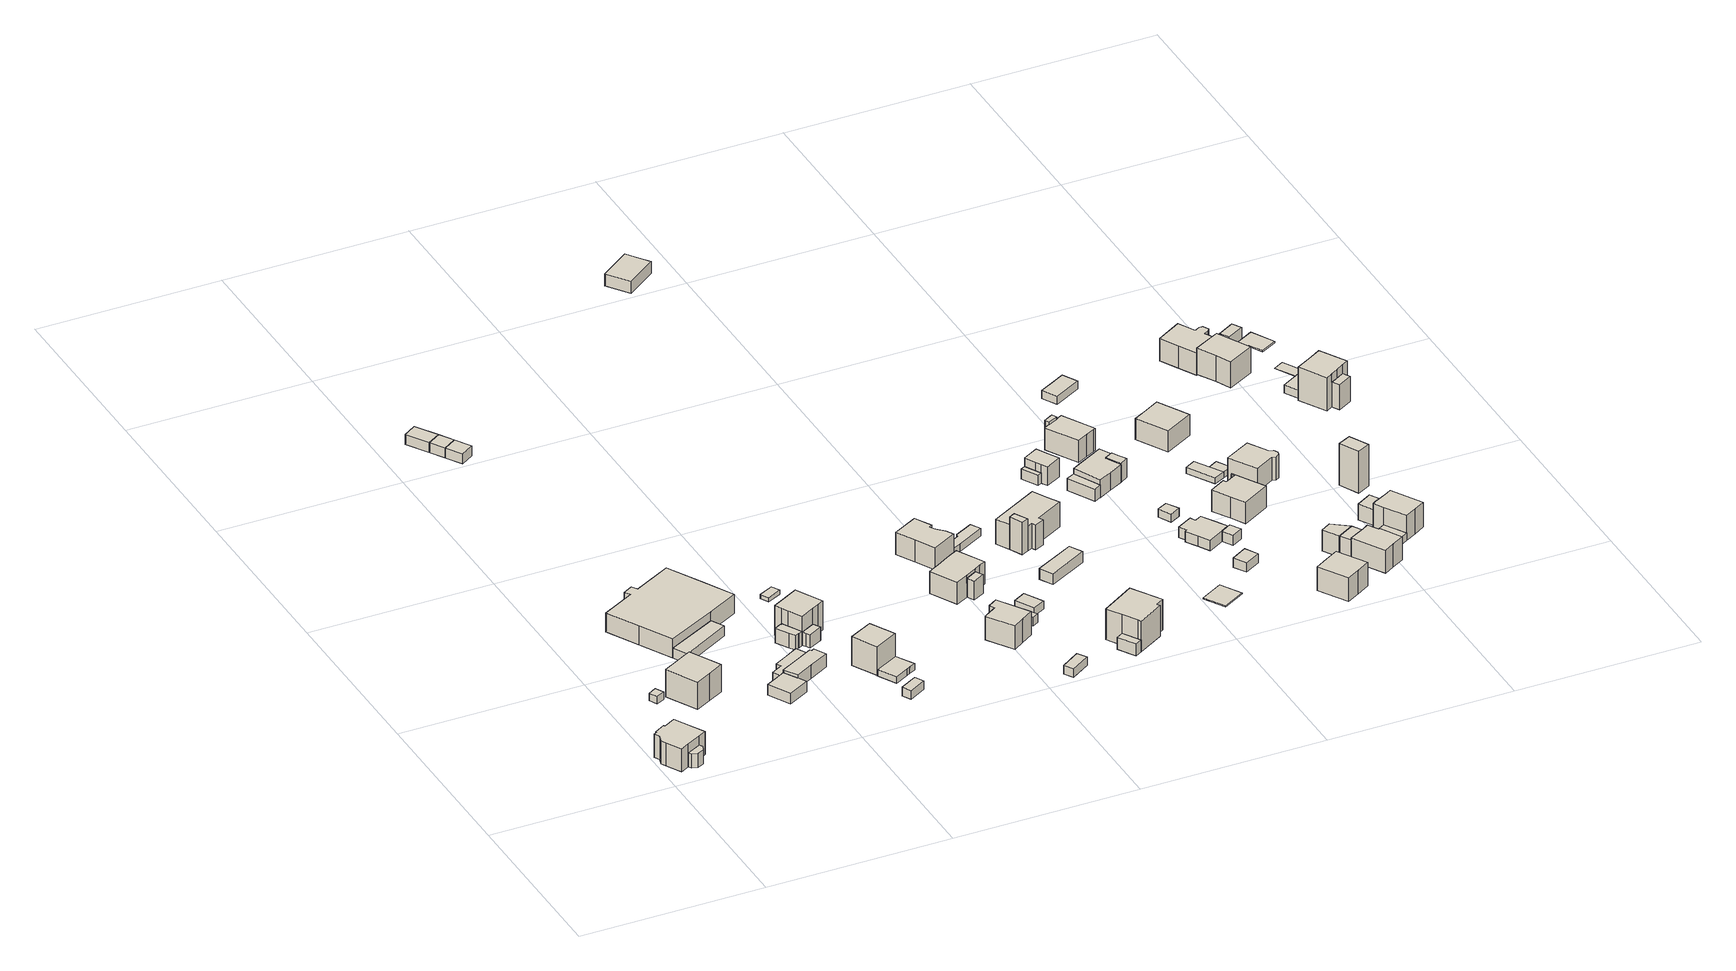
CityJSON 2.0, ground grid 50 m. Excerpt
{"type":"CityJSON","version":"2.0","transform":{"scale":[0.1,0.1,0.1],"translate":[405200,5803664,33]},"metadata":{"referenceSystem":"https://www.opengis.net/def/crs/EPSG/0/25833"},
"CityObjects":{
"building1":{"type":"Building","attributes":{"Gemeindeschluessel":"11000009","function":"31001_1010"},"address":[{"country":"Germany","locality":"Berlin","thoroughfareNumber":"3A","thoroughfareName":"Heckenweg"}],"children":["building1-1","building1-2"]},
"building1-1":{"type":"BuildingPart","attributes":{"BezugspunktDach":"2200","measuredHeight":8.12,"storeysAboveGround":2},"parents":["building1"],"geometry":[{"type":"MultiSurface","lod":"1","boundaries":[[[0,1,2,3,4,5,6,7,8,9,10,11,12,13]],[[14,15,16,17,18,19,20,21,22,23,24,25,26,27]],[[14,27,13,12]],[[15,14,12,11]],[[16,15,11,10]],[[17,16,10,9]],[[18,17,9,8]],[[19,18,8,7]],[[20,19,7,6]],[[21,20,6,5]],[[22,21,22,28,29,30,5,4]],[[23,22,4,3]],[[24,23,3,2]],[[25,24,2,1]],[[26,25,1,0]],[[27,26,0,13]],[[30,29,28,22,21]]]}]},
"building1-2":{"type":"BuildingPart","attributes":{"BezugspunktDach":"2200","measuredHeight":4.08,"storeysAboveGround":2},"parents":["building1"],"geometry":[{"type":"Solid","lod":"1","boundaries":[[[[31,32,33,34,29,28]],[[21,35,36,37,38,22]],[[35,21,29,34]],[[36,35,34,33]],[[37,36,33,32]],[[38,37,32,31]],[[22,38,31,28]],[[21,22,28,29]]]]}]},
"building2":{"type":"Building","attributes":{"Gemeindeschluessel":"11000009","BezugspunktDach":"2200","function":"31001_2000","measuredHeight":2.16,"storeysAboveGround":1},"address":[{"country":"Germany","locality":"Berlin","thoroughfareNumber":"5 (1)","thoroughfareName":"Finkengasse"}],"geometry":[{"type":"Solid","lod":"1","boundaries":[[[[39,40,41,42]],[[43,44,45,46]],[[43,46,42,41]],[[44,43,41,40]],[[45,44,40,39]],[[46,45,39,42]]]]}]},
"building3":{"type":"Building","attributes":{"Gemeindeschluessel":"11000009","BezugspunktDach":"2200","function":"31001_1010","measuredHeight":10.88,"storeysAboveGround":1},"address":[{"country":"Germany","locality":"Berlin","thoroughfareNumber":"5","thoroughfareName":"Finkengasse"}],"geometry":[{"type":"Solid","lod":"1","boundaries":[[[[47,48,49,50,51,52,53]],[[54,55,56,57,58,59,60]],[[54,60,53,52]],[[55,54,52,51]],[[56,55,51,50]],[[57,56,50,49]],[[58,57,49,48]],[[59,58,48,47]],[[60,59,47,53]]]]}]},
"building4":{"type":"Building","attributes":{"Gemeindeschluessel":"11000009","function":"31001_3212"},"address":[{"country":"Germany","locality":"Berlin","thoroughfareNumber":"7","thoroughfareName":"Finkengasse"}],"children":["building4-1","building4-2"]},
"building4-1":{"type":"BuildingPart","attributes":{"BezugspunktDach":"2200","measuredHeight":6.47,"storeysAboveGround":2},"parents":["building4"],"geometry":[{"type":"MultiSurface","lod":"1","boundaries":[[[61,62,63,64,65,66,67,68,69,70,71]],[[72,73,74,75,76,77,78,79,80,81,82]],[[72,82,71,70]],[[73,72,70,69]],[[74,73,69,68]],[[75,74,68,67]],[[76,75,67,66]],[[77,76,66,65]],[[78,77,65,64]],[[79,78,64,63]],[[83,84,85,63,62]],[[81,80,62,61]],[[82,81,61,71]],[[80,79,85,84,83]]]}]},
"building4-2":{"type":"BuildingPart","attributes":{"BezugspunktDach":"2200","measuredHeight":2.95,"storeysAboveGround":2},"parents":["building4"],"geometry":[{"type":"MultiSurface","lod":"1","boundaries":[[[86,87,85,84]],[[79,88,89,80]],[[79,80,90,80,79,85]],[[88,79,85,87]],[[89,88,87,86]],[[80,89,86,84]],[[84,85,79,80,90]]]}]},
"building5":{"type":"Building","attributes":{"Gemeindeschluessel":"11000009","function":"31001_2000"},"address":[{"country":"Germany","locality":"Berlin","thoroughfareNumber":"1","thoroughfareName":"Finkengasse"}],"children":["building5-1","building5-2"]},
"building5-1":{"type":"BuildingPart","attributes":{"BezugspunktDach":"2200","measuredHeight":4.46,"storeysAboveGround":1},"parents":["building5"],"geometry":[{"type":"MultiSurface","lod":"1","boundaries":[[[91,92,93,94,95,96,97,98]],[[99,100,101,102,103,104,105,106]],[[99,106,98,97]],[[100,99,97,96]],[[101,100,96,95]],[[102,101,95,94]],[[103,102,94,93]],[[104,103,93,92]],[[105,104,92,91]],[[107,108,91,98]],[[106,105,108,107]]]}]},
"building5-2":{"type":"BuildingPart","attributes":{"BezugspunktDach":"2200","measuredHeight":3.08,"storeysAboveGround":1},"parents":["building5"],"geometry":[{"type":"Solid","lod":"1","boundaries":[[[[109,110,108,107,111,112]],[[113,106,105,114,115,116]],[[113,116,112,111]],[[106,113,111,107]],[[114,105,108,110]],[[115,114,110,109]],[[116,115,109,112]],[[106,107,108,105]]]]}]},
"building6":{"type":"Building","attributes":{"Gemeindeschluessel":"11000009","BezugspunktDach":"2200","function":"31001_2000","measuredHeight":3.58,"storeysAboveGround":1},"address":[{"country":"Germany","locality":"Berlin","thoroughfareNumber":"3 (1)","thoroughfareName":"Finkengasse"}],"geometry":[{"type":"Solid","lod":"1","boundaries":[[[[117,118,119,120,121,122,123,124]],[[125,126,127,128,100,129,113,130]],[[125,130,124,123]],[[126,125,123,122]],[[127,126,122,121]],[[128,127,121,120]],[[100,128,120,119]],[[129,100,119,118]],[[113,129,118,117]],[[130,113,117,124]]]]}]},
"building7":{"type":"Building","attributes":{"Gemeindeschluessel":"11000009","BezugspunktDach":"2200","function":"31001_3212","measuredHeight":2.94,"storeysAboveGround":1},"address":[{"country":"Germany","locality":"Berlin","thoroughfareNumber":"7 (3)","thoroughfareName":"Finkengasse"}],"geometry":[{"type":"Solid","lod":"1","boundaries":[[[[131,132,133,134]],[[135,136,137,138]],[[135,138,134,133]],[[136,135,133,132]],[[137,136,132,131]],[[138,137,131,134]]]]}]},
"building8":{"type":"Building","attributes":{"Gemeindeschluessel":"11000009","BezugspunktDach":"2200","function":"51009_1610","measuredHeight":2.92,"storeysAboveGround":0},"address":[{"country":"Germany","locality":"Berlin"}],"geometry":[{"type":"Solid","lod":"1","boundaries":[[[[139,140,132,131]],[[136,141,142,137]],[[136,137,131,132]],[[141,136,132,140]],[[142,141,140,139]],[[137,142,139,131]]]]}]},
"building9":{"type":"Building","attributes":{"Gemeindeschluessel":"11000009","BezugspunktDach":"2200","function":"31001_3212","measuredHeight":2.91,"storeysAboveGround":1},"address":[{"country":"Germany","locality":"Berlin","thoroughfareNumber":"7 (2)","thoroughfareName":"Finkengasse"}],"geometry":[{"type":"Solid","lod":"1","boundaries":[[[[143,144,140,139]],[[141,145,146,142]],[[141,142,139,140]],[[145,141,140,144]],[[146,145,144,143]],[[142,146,143,139]]]]}]},
"building10":{"type":"Building","attributes":{"Gemeindeschluessel":"11000009","function":"31001_1010"},"address":[{"country":"Germany","locality":"Berlin","thoroughfareNumber":"3","thoroughfareName":"Finkengasse"}],"children":["building10-1","building10-2","building10-3"]},
"building10-1":{"type":"BuildingPart","attributes":{"BezugspunktDach":"2200","measuredHeight":10.16,"storeysAboveGround":2},"parents":["building10"],"geometry":[{"type":"MultiSurface","lod":"1","boundaries":[[[147,148,149,150,151,152,153,154,155]],[[156,157,158,159,160,161,162,163,164]],[[156,164,155,154]],[[157,156,154,153]],[[158,157,153,152]],[[159,158,152,151]],[[160,159,151,150]],[[165,166,150,149]],[[161,160,161,167]],[[168,169,161,149,148]],[[170,168,162,148,147]],[[164,163,147,155]],[[167,161,160,166,165]],[[162,161,169,168]],[[171,163,162,168,170]]]}]},
"building10-2":{"type":"BuildingPart","attributes":{"BezugspunktDach":"2200","measuredHeight":4.73,"storeysAboveGround":2},"parents":["building10"],"geometry":[{"type":"MultiSurface","lod":"1","boundaries":[[[172,173,174,175,169,170,176,177]],[[178,179,180,181,182,183,184,185]],[[178,185,177,176]],[[179,178,176,170]],[[180,179,170,163,162,161]],[[181,180,169,175]],[[182,181,175,174]],[[183,182,174,173]],[[184,183,173,172]],[[185,184,172,177]],[[162,168,169,161]],[[168,162,163,170]]]}]},
"building10-3":{"type":"BuildingPart","attributes":{"BezugspunktDach":"2200","measuredHeight":4.85,"storeysAboveGround":2},"parents":["building10"],"geometry":[{"type":"Solid","lod":"1","boundaries":[[[[186,187,188,189,166,165]],[[160,190,191,192,193,161]],[[190,160,166,189]],[[191,190,189,188]],[[192,191,188,187]],[[193,192,187,186]],[[161,193,186,165]],[[160,161,165,166]]]]}]},
"building11":{"type":"Building","attributes":{"Gemeindeschluessel":"11000009","BezugspunktDach":"2200","function":"31001_2000","measuredHeight":2.48,"storeysAboveGround":1},"address":[{"country":"Germany","locality":"Berlin","thoroughfareNumber":"224 (1)","thoroughfareName":"Waldstraße"}],"geometry":[{"type":"Solid","lod":"1","boundaries":[[[[194,195,196,197]],[[198,199,200,201]],[[198,201,197,196]],[[199,198,196,195]],[[200,199,195,194]],[[201,200,194,197]]]]}]},
"building12":{"type":"Building","attributes":{"Gemeindeschluessel":"11000009","BezugspunktDach":"2200","function":"31001_1010","measuredHeight":9.58,"storeysAboveGround":2},"address":[{"country":"Germany","locality":"Berlin","thoroughfareNumber":"1A","thoroughfareName":"Finkengasse"}],"geometry":[{"type":"Solid","lod":"1","boundaries":[[[[202,203,204,205]],[[206,207,208,209]],[[206,209,205,204]],[[207,206,204,203]],[[208,207,203,202]],[[209,208,202,205]]]]}]},
"building13":{"type":"Building","attributes":{"Gemeindeschluessel":"11000009","BezugspunktDach":"2200","function":"31001_2000","measuredHeight":1.74,"storeysAboveGround":1},"address":[{"country":"Germany","locality":"Berlin","thoroughfareNumber":"1A (1)","thoroughfareName":"Finkengasse"}],"geometry":[{"type":"Solid","lod":"1","boundaries":[[[[210,211,212,213,214,215]],[[216,217,218,219,220,221]],[[216,221,215,214]],[[217,216,214,213]],[[218,217,213,212]],[[219,218,212,211]],[[220,219,211,210]],[[221,220,210,215]]]]}]},
"building14":{"type":"Building","attributes":{"Gemeindeschluessel":"11000009","BezugspunktDach":"2200","function":"31001_3212","measuredHeight":1.2,"storeysAboveGround":1},"address":[{"country":"Germany","locality":"Berlin","thoroughfareNumber":"7 (1)","thoroughfareName":"Finkengasse"}],"geometry":[{"type":"Solid","lod":"1","boundaries":[[[[222,223,224,225]],[[226,227,228,229]],[[226,229,225,224]],[[227,226,224,223]],[[228,227,223,222]],[[229,228,222,225]]]]}]},
"building15":{"type":"Building","attributes":{"Gemeindeschluessel":"11000009","BezugspunktDach":"2200","function":"31001_1010","measuredHeight":7.59,"storeysAboveGround":2},"address":[{"country":"Germany","locality":"Berlin","thoroughfareNumber":"2A","thoroughfareName":"Finkengasse"}],"geometry":[{"type":"Solid","lod":"1","boundaries":[[[[230,231,232,233,234,235,236,237]],[[238,239,240,241,242,243,244,245]],[[238,245,237,236]],[[239,238,236,235]],[[240,239,235,234]],[[241,240,234,233]],[[242,241,233,232]],[[243,242,232,231]],[[244,243,231,230]],[[245,244,230,237]]]]}]},
"building16":{"type":"Building","attributes":{"Gemeindeschluessel":"11000009","BezugspunktDach":"2200","function":"31001_2463","measuredHeight":2.45,"storeysAboveGround":1},"address":[{"country":"Germany","locality":"Berlin","thoroughfareNumber":"2A (1)","thoroughfareName":"Finkengasse"}],"geometry":[{"type":"Solid","lod":"1","boundaries":[[[[246,247,248,249]],[[250,251,252,253]],[[250,253,249,248]],[[251,250,248,247]],[[252,251,247,246]],[[253,252,246,249]]]]}]},
"building17":{"type":"Building","attributes":{"Gemeindeschluessel":"11000009","function":"31001_1010"},"address":[{"country":"Germany","locality":"Berlin","thoroughfareNumber":"2","thoroughfareName":"Finkengasse"}],"children":["building17-1","building17-2","building17-3"]},
"building17-1":{"type":"BuildingPart","attributes":{"BezugspunktDach":"2200","measuredHeight":7.58,"storeysAboveGround":2},"parents":["building17"],"geometry":[{"type":"MultiSurface","lod":"1","boundaries":[[[254,255,256,257,258,259,260,261,262]],[[263,264,265,266,267,268,269,270,271]],[[263,271,262,261]],[[264,272,273,261,260]],[[265,264,260,259]],[[266,265,259,258]],[[267,266,258,257]],[[268,267,257,256]],[[274,275,276,256,255]],[[269,268,277,278,279]],[[270,269,255,254]],[[271,270,254,262]],[[263,280,273,272,264]],[[279,278,277,276,275,274]]]}]},
"building17-2":{"type":"BuildingPart","attributes":{"BezugspunktDach":"2200","measuredHeight":5.44,"storeysAboveGround":2},"parents":["building17"],"geometry":[{"type":"Solid","lod":"1","boundaries":[[[[281,282,283,276,275]],[[278,284,285,286,279]],[[284,278,276,283]],[[285,284,283,282]],[[286,285,282,281]],[[279,286,281,275]],[[279,275,276,278]]]]}]},
"building17-3":{"type":"BuildingPart","attributes":{"BezugspunktDach":"2200","measuredHeight":4.35,"storeysAboveGround":2},"parents":["building17"],"geometry":[{"type":"MultiSurface","lod":"1","boundaries":[[[273,272,287,288]],[[289,264,263,290]],[[289,290,288,287]],[[264,289,287,272]],[[263,264,272,264,263,273]],[[290,263,273,288]]]}]},
"building18":{"type":"Building","attributes":{"Gemeindeschluessel":"11000009","BezugspunktDach":"2200","function":"31001_2000","measuredHeight":2.36,"storeysAboveGround":1},"address":[{"country":"Germany","locality":"Berlin","thoroughfareNumber":"2A (2)","thoroughfareName":"Finkengasse"}],"geometry":[{"type":"Solid","lod":"1","boundaries":[[[[291,292,293,294]],[[295,296,297,298]],[[295,298,294,293]],[[296,295,293,292]],[[297,296,292,291]],[[298,297,291,294]]]]}]},
"building19":{"type":"Building","attributes":{"Gemeindeschluessel":"11000009","BezugspunktDach":"2200","function":"31001_1010","measuredHeight":6.83,"storeysAboveGround":2},"address":[{"country":"Germany","locality":"Berlin","thoroughfareNumber":"4","thoroughfareName":"Finkengasse"}],"geometry":[{"type":"Solid","lod":"1","boundaries":[[[[299,300,301,302,303,304,305,306,307,308]],[[309,310,311,312,313,314,315,316,317,318]],[[309,318,308,307]],[[310,309,307,306]],[[311,310,306,305]],[[312,311,305,304]],[[313,312,304,303]],[[314,313,303,302]],[[315,314,302,301]],[[316,315,301,300]],[[317,316,300,299]],[[318,317,299,308]]]]}]},
"building20":{"type":"Building","attributes":{"Gemeindeschluessel":"11000009","BezugspunktDach":"2200","function":"31001_2000","measuredHeight":2.26,"storeysAboveGround":1},"address":[{"country":"Germany","locality":"Berlin","thoroughfareNumber":"218 (4)","thoroughfareName":"Waldstraße"}],"geometry":[{"type":"Solid","lod":"1","boundaries":[[[[319,320,321,322]],[[323,324,325,326]],[[323,326,322,321]],[[324,323,321,320]],[[325,324,320,319]],[[326,325,319,322]]]]}]},
"building21":{"type":"Building","attributes":{"Gemeindeschluessel":"11000009","BezugspunktDach":"2200","function":"31001_2000","measuredHeight":3.43,"storeysAboveGround":1},"address":[{"country":"Germany","locality":"Berlin","thoroughfareNumber":"218 (1)","thoroughfareName":"Waldstraße"}],"geometry":[{"type":"Solid","lod":"1","boundaries":[[[[327,328,329,330]],[[331,332,333,334]],[[331,334,330,329]],[[332,331,329,328]],[[333,332,328,327]],[[334,333,327,330]]]]}]},
"building22":{"type":"Building","attributes":{"Gemeindeschluessel":"11000009","BezugspunktDach":"2200","function":"31001_2000","measuredHeight":2.22,"storeysAboveGround":1},"address":[{"country":"Germany","locality":"Berlin","thoroughfareNumber":"4 (1)","thoroughfareName":"Finkengasse"}],"geometry":[{"type":"Solid","lod":"1","boundaries":[[[[335,336,337,338,339,340,341]],[[342,343,344,345,346,315,314]],[[342,314,341,340]],[[343,342,340,339]],[[344,343,339,338]],[[345,344,338,337]],[[346,345,337,336]],[[315,346,336,335]],[[314,315,335,341]]]]}]},
"building23":{"type":"Building","attributes":{"Gemeindeschluessel":"11000009","BezugspunktDach":"2200","function":"31001_1010","measuredHeight":9.64,"storeysAboveGround":2},"address":[{"country":"Germany","locality":"Berlin","thoroughfareNumber":"218","thoroughfareName":"Waldstraße"}],"geometry":[{"type":"Solid","lod":"1","boundaries":[[[[347,348,349,350,351,352,353,354]],[[355,356,357,358,332,359,331,360]],[[355,360,354,353]],[[356,355,353,352]],[[357,356,352,351]],[[358,357,351,350]],[[332,358,350,349]],[[359,332,349,348]],[[331,359,348,347]],[[360,331,347,354]]]]}]},
"building24":{"type":"Building","attributes":{"Gemeindeschluessel":"11000009","BezugspunktDach":"2200","function":"51009_1610","measuredHeight":9.21,"storeysAboveGround":0},"address":[{"country":"Germany","locality":"Berlin"}],"geometry":[{"type":"Solid","lod":"1","boundaries":[[[[361,362,363,364]],[[365,366,367,368]],[[365,368,364,363]],[[366,365,363,362]],[[367,366,362,361]],[[368,367,361,364]]]]}]},
"building25":{"type":"Building","attributes":{"Gemeindeschluessel":"11000009","BezugspunktDach":"2200","function":"31001_1010","measuredHeight":3.87,"storeysAboveGround":1},"address":[{"country":"Germany","locality":"Berlin","thoroughfareNumber":"216 (1)","thoroughfareName":"Waldstraße"}],"geometry":[{"type":"Solid","lod":"1","boundaries":[[[[369,370,371,372]],[[373,374,375,376]],[[373,376,372,371]],[[374,373,371,370]],[[375,374,370,369]],[[376,375,369,372]]]]}]},
"building26":{"type":"Building","attributes":{"Gemeindeschluessel":"11000009","BezugspunktDach":"2200","function":"31001_1010","measuredHeight":9.77,"storeysAboveGround":1},"address":[{"country":"Germany","locality":"Berlin","thoroughfareNumber":"2B","thoroughfareName":"Finkengasse"}],"geometry":[{"type":"Solid","lod":"1","boundaries":[[[[377,378,379,380,381,382,383,384,385,386,387]],[[388,389,390,391,392,393,394,366,365,368,395]],[[388,395,387,386]],[[389,388,386,385]],[[390,389,385,384]],[[391,390,384,383]],[[392,391,383,382]],[[393,392,382,381]],[[394,393,381,380]],[[366,394,380,379]],[[365,366,379,378]],[[368,365,378,377]],[[395,368,377,387]]]]}]},
"building27":{"type":"Building","attributes":{"Gemeindeschluessel":"11000009","BezugspunktDach":"2200","function":"31001_3212","measuredHeight":5.07,"storeysAboveGround":1},"address":[{"country":"Germany","locality":"Berlin","thoroughfareNumber":"7 (4)","thoroughfareName":"Finkengasse"}],"geometry":[{"type":"Solid","lod":"1","boundaries":[[[[396,397,398,399,400]],[[401,402,403,404,405]],[[401,405,400,399]],[[402,401,399,398]],[[403,402,398,397]],[[404,403,397,396]],[[405,404,396,400]]]]}]},
"building28":{"type":"Building","attributes":{"Gemeindeschluessel":"11000009","BezugspunktDach":"2200","function":"31001_2000","measuredHeight":0.32,"storeysAboveGround":1},"address":[{"country":"Germany","locality":"Berlin","thoroughfareNumber":"214 (1)","thoroughfareName":"Waldstraße"}],"geometry":[{"type":"Solid","lod":"1","boundaries":[[[[406,407,408,409]],[[410,411,412,413]],[[410,413,409,408]],[[411,410,408,407]],[[412,411,407,406]],[[413,412,406,409]]]]}]},
"building29":{"type":"Building","attributes":{"Gemeindeschluessel":"11000009","BezugspunktDach":"2200","function":"31001_2000","measuredHeight":2.84,"storeysAboveGround":1},"address":[{"country":"Germany","locality":"Berlin","thoroughfareNumber":"5 (3)","thoroughfareName":"Hirtenfließ"}],"geometry":[{"type":"Solid","lod":"1","boundaries":[[[[414,415,416,417]],[[418,419,420,421]],[[418,421,417,416]],[[419,418,416,415]],[[420,419,415,414]],[[421,420,414,417]]]]}]},
"building30":{"type":"Building","attributes":{"Gemeindeschluessel":"11000009","BezugspunktDach":"2200","function":"31001_2000","measuredHeight":5.9,"storeysAboveGround":1},"address":[{"country":"Germany","locality":"Berlin","thoroughfareNumber":"5 (2)","thoroughfareName":"Hirtenfließ"}],"geometry":[{"type":"Solid","lod":"1","boundaries":[[[[422,423,424,425,426,427,428]],[[429,430,431,432,419,433,418]],[[429,418,428,427]],[[430,429,427,426]],[[431,430,426,425]],[[432,431,425,424]],[[419,432,424,423]],[[433,419,423,422]],[[418,433,422,428]]]]}]},
"building31":{"type":"Building","attributes":{"Gemeindeschluessel":"11000009","BezugspunktDach":"2200","function":"51009_1610","measuredHeight":4.24,"storeysAboveGround":0},"address":[{"country":"Germany","locality":"Berlin"}],"geometry":[{"type":"Solid","lod":"1","boundaries":[[[[434,435,436,437]],[[438,439,440,441]],[[438,441,437,436]],[[439,438,436,435]],[[440,439,435,434]],[[441,440,434,437]]]]}]},
"building32":{"type":"Building","attributes":{"Gemeindeschluessel":"11000009","BezugspunktDach":"2200","function":"31001_1010","measuredHeight":8.38,"storeysAboveGround":1},"address":[{"country":"Germany","locality":"Berlin","thoroughfareNumber":"3A","thoroughfareName":"Hirtenfließ"}],"geometry":[{"type":"Solid","lod":"1","boundaries":[[[[442,443,444,445,446,447,448,449]],[[450,451,452,453,454,455,456,457]],[[450,457,449,448]],[[451,450,448,447]],[[452,451,447,446]],[[453,452,446,445]],[[454,453,445,444]],[[455,454,444,443]],[[456,455,443,442]],[[457,456,442,449]]]]}]},
"building33":{"type":"Building","attributes":{"Gemeindeschluessel":"11000009","BezugspunktDach":"2200","function":"31001_1010","measuredHeight":2.64,"storeysAboveGround":1},"address":[{"country":"Germany","locality":"Berlin","thoroughfareNumber":"212 (1)","thoroughfareName":"Waldstraße"}],"geometry":[{"type":"Solid","lod":"1","boundaries":[[[[458,459,460,461]],[[462,463,464,465]],[[462,465,461,460]],[[463,462,460,459]],[[464,463,459,458]],[[465,464,458,461]]]]}]},
"building34":{"type":"Building","attributes":{"Gemeindeschluessel":"11000009","BezugspunktDach":"2200","function":"31001_2000","measuredHeight":2.31,"storeysAboveGround":1},"address":[{"country":"Germany","locality":"Berlin","thoroughfareNumber":"212A (1)","thoroughfareName":"Waldstraße"}],"geometry":[{"type":"Solid","lod":"1","boundaries":[[[[466,467,468,469]],[[470,471,472,473]],[[470,473,469,468]],[[471,470,468,467]],[[472,471,467,466]],[[473,472,466,469]]]]}]},
"building35":{"type":"Building","attributes":{"Gemeindeschluessel":"11000009","function":"31001_1010"},"address":[{"country":"Germany","locality":"Berlin","thoroughfareNumber":"212A","thoroughfareName":"Waldstraße"}],"children":["building35-1","building35-2"]},
"building35-1":{"type":"BuildingPart","attributes":{"BezugspunktDach":"2200","measuredHeight":3.71,"storeysAboveGround":1},"parents":["building35"],"geometry":[{"type":"MultiSurface","lod":"1","boundaries":[[[474,475,476,477,478,479,480,481,482,483,484,485]],[[486,487,488,489,490,491,492,493,494,495,496,497]],[[486,497,485,484]],[[487,486,484,483]],[[488,487,483,482]],[[489,488,482,481]],[[490,489,481,480]],[[498,499,490,480,479]],[[492,491,479,478]],[[493,492,478,477]],[[494,493,477,476]],[[495,494,476,475]],[[496,495,475,474]],[[497,496,474,485]],[[500,491,490,499,498]]]}]},
"building35-2":{"type":"BuildingPart","attributes":{"BezugspunktDach":"2200","measuredHeight":2.88,"storeysAboveGround":1},"parents":["building35"],"geometry":[{"type":"MultiSurface","lod":"1","boundaries":[[[501,502,503,504,499,498]],[[490,505,506,507,492,491]],[[505,490,499,504]],[[506,505,504,503]],[[507,506,503,502]],[[492,507,502,501]],[[491,492,501,498]],[[508,490,491,498,499]]]}]},
"building36":{"type":"Building","attributes":{"Gemeindeschluessel":"11000009","BezugspunktDach":"2200","function":"51009_1610","measuredHeight":6.92,"storeysAboveGround":0},"address":[{"country":"Germany","locality":"Berlin"}],"geometry":[{"type":"Solid","lod":"1","boundaries":[[[[509,510,511,512]],[[513,514,515,516]],[[513,516,512,511]],[[514,513,511,510]],[[515,514,510,509]],[[516,515,509,512]]]]}]},
"building37":{"type":"Building","attributes":{"Gemeindeschluessel":"11000009","BezugspunktDach":"2200","function":"31001_1010","measuredHeight":7.56,"storeysAboveGround":2},"address":[{"country":"Germany","locality":"Berlin","thoroughfareNumber":"5","thoroughfareName":"Hirtenfließ"}],"geometry":[{"type":"Solid","lod":"1","boundaries":[[[[517,518,519,520,521,522,523,524,525]],[[526,527,528,529,530,531,532,533,534]],[[526,534,525,524]],[[527,526,524,523]],[[528,527,523,522]],[[529,528,522,521]],[[530,529,521,520]],[[531,530,520,519]],[[532,531,519,518]],[[533,532,518,517]],[[534,533,517,525]]]]}]},
"building38":{"type":"Building","attributes":{"Gemeindeschluessel":"11000009","BezugspunktDach":"2200","function":"51009_1610","measuredHeight":6.72,"storeysAboveGround":0},"address":[{"country":"Germany","locality":"Berlin"}],"geometry":[{"type":"Solid","lod":"1","boundaries":[[[[535,536,537,538,539,540]],[[452,541,542,454,543,453]],[[452,453,540,539]],[[541,452,539,538]],[[542,541,538,537]],[[454,542,537,536]],[[543,454,536,535]],[[453,543,535,540]]]]}]},
"building39":{"type":"Building","attributes":{"Gemeindeschluessel":"11000009","BezugspunktDach":"2200","function":"31001_1010","measuredHeight":9.16,"storeysAboveGround":1},"address":[{"country":"Germany","locality":"Berlin","thoroughfareNumber":"212","thoroughfareName":"Waldstraße"}],"geometry":[{"type":"Solid","lod":"1","boundaries":[[[[544,545,546,547,548,549]],[[550,551,552,553,554,555]],[[550,555,549,548]],[[551,550,548,547]],[[552,551,547,546]],[[553,552,546,545]],[[554,553,545,544]],[[555,554,544,549]]]]}]},
"building40":{"type":"Building","attributes":{"Gemeindeschluessel":"11000009","BezugspunktDach":"2200","function":"31001_1010","measuredHeight":8.18,"storeysAboveGround":1},"address":[{"country":"Germany","locality":"Berlin","thoroughfareNumber":"210A","thoroughfareName":"Waldstraße"}],"geometry":[{"type":"Solid","lod":"1","boundaries":[[[[556,557,558,559,560,561,562,563,564,565]],[[566,567,568,569,570,571,572,573,574,575]],[[566,575,565,564]],[[567,566,564,563]],[[568,567,563,562]],[[569,568,562,561]],[[570,569,561,560]],[[571,570,560,559]],[[572,571,559,558]],[[573,572,558,557]],[[574,573,557,556]],[[575,574,556,565]]]]}]},
"building41":{"type":"Building","attributes":{"Gemeindeschluessel":"11000009","BezugspunktDach":"2200","function":"51009_1610","measuredHeight":4.45,"storeysAboveGround":0},"address":[{"country":"Germany","locality":"Berlin"}],"geometry":[{"type":"Solid","lod":"1","boundaries":[[[[576,577,578,579]],[[580,581,582,583]],[[580,583,579,578]],[[581,580,578,577]],[[582,581,577,576]],[[583,582,576,579]]]]}]},
"building42":{"type":"Building","attributes":{"Gemeindeschluessel":"11000009","BezugspunktDach":"2200","function":"31001_2000","measuredHeight":2.3,"storeysAboveGround":1},"address":[{"country":"Germany","locality":"Berlin","thoroughfareNumber":"5 (1)","thoroughfareName":"Hirtenfließ"}],"geometry":[{"type":"Solid","lod":"1","boundaries":[[[[584,585,586,587,588]],[[589,590,591,592,593]],[[589,593,588,587]],[[590,589,587,586]],[[591,590,586,585]],[[592,591,585,584]],[[593,592,584,588]]]]}]},
"building43":{"type":"Building","attributes":{"Gemeindeschluessel":"11000009","BezugspunktDach":"2200","function":"31001_2000","measuredHeight":1.68,"storeysAboveGround":1},"address":[{"country":"Germany","locality":"Berlin","thoroughfareNumber":"208A (1)","thoroughfareName":"Waldstraße"}],"geometry":[{"type":"Solid","lod":"1","boundaries":[[[[594,595,596,597,598]],[[599,600,601,602,603]],[[599,603,598,597]],[[600,599,597,596]],[[601,600,596,595]],[[602,601,595,594]],[[603,602,594,598]]]]}]},
"building44":{"type":"Building","attributes":{"Gemeindeschluessel":"11000009","BezugspunktDach":"2200","function":"51009_1610","measuredHeight":6.06,"storeysAboveGround":0},"address":[{"country":"Germany","locality":"Berlin"}],"geometry":[{"type":"Solid","lod":"1","boundaries":[[[[604,605,606,607]],[[608,609,610,611]],[[608,611,607,606]],[[609,608,606,605]],[[610,609,605,604]],[[611,610,604,607]]]]}]},
"building45":{"type":"Building","attributes":{"Gemeindeschluessel":"11000009","BezugspunktDach":"2200","function":"51009_1610","measuredHeight":1.7,"storeysAboveGround":0},"address":[{"country":"Germany","locality":"Berlin"}],"geometry":[{"type":"Solid","lod":"1","boundaries":[[[[595,612,613,596]],[[614,615,601,600]],[[614,600,596,613]],[[615,614,613,612]],[[601,615,612,595]],[[600,601,595,596]]]]}]},
"building46":{"type":"Building","attributes":{"Gemeindeschluessel":"11000009","function":"31001_1010"},"address":[{"country":"Germany","locality":"Berlin","thoroughfareNumber":"210","thoroughfareName":"Waldstraße"}],"children":["building46-1","building46-2"]},
"building46-1":{"type":"BuildingPart","attributes":{"BezugspunktDach":"2200","measuredHeight":8.13,"storeysAboveGround":2},"parents":["building46"],"geometry":[{"type":"MultiSurface","lod":"1","boundaries":[[[616,617,618,619,620,621,622,623,624]],[[625,626,627,628,629,630,631,632,633]],[[634,635,624,623]],[[636,637,634,625,623,622]],[[627,626,622,621]],[[628,627,621,620]],[[629,628,620,619]],[[630,629,619,618]],[[631,630,618,617]],[[632,631,617,616]],[[633,632,616,624]],[[625,633,635,634]],[[626,625,634,637,636]]]}]},
"building46-2":{"type":"BuildingPart","attributes":{"BezugspunktDach":"2200","measuredHeight":6.06,"storeysAboveGround":2},"parents":["building46"],"geometry":[{"type":"MultiSurface","lod":"1","boundaries":[[[635,637,605,604]],[[609,626,633,610]],[[609,610,604,605]],[[626,609,605,637]],[[626,637,626,625,633]],[[610,633,635,604]],[[633,625,634,635,638]],[[634,625,626,637]]]}]},
"building47":{"type":"Building","attributes":{"Gemeindeschluessel":"11000009","BezugspunktDach":"2200","function":"31001_1010","measuredHeight":7.94,"storeysAboveGround":1},"address":[{"country":"Germany","locality":"Berlin","thoroughfareNumber":"3","thoroughfareName":"Hirtenfließ"}],"geometry":[{"type":"Solid","lod":"1","boundaries":[[[[639,640,641,642,643]],[[644,645,646,647,648]],[[644,648,643,642]],[[645,644,642,641]],[[646,645,641,640]],[[647,646,640,639]],[[648,647,639,643]]]]}]},
"building48":{"type":"Building","attributes":{"Gemeindeschluessel":"11000009","BezugspunktDach":"2200","function":"31001_1010","measuredHeight":6.65,"storeysAboveGround":1},"address":[{"country":"Germany","locality":"Berlin","thoroughfareNumber":"208A","thoroughfareName":"Waldstraße"}],"geometry":[{"type":"Solid","lod":"1","boundaries":[[[[649,650,651,652,653,654,655,656,657]],[[658,659,660,661,662,663,664,665,666]],[[658,666,657,656]],[[659,658,656,655]],[[660,659,655,654]],[[661,660,654,653]],[[662,661,653,652]],[[663,662,652,651]],[[664,663,651,650]],[[665,664,650,649]],[[666,665,649,657]]]]}]},
"building49":{"type":"Building","attributes":{"Gemeindeschluessel":"11000009","BezugspunktDach":"2200","function":"31001_2000","measuredHeight":2.16,"storeysAboveGround":1},"address":[{"country":"Germany","locality":"Berlin","thoroughfareNumber":"208 (1)","thoroughfareName":"Waldstraße"}],"geometry":[{"type":"Solid","lod":"1","boundaries":[[[[667,668,669,670]],[[671,672,673,674]],[[671,674,670,669]],[[672,671,669,668]],[[673,672,668,667]],[[674,673,667,670]]]]}]},
"building50":{"type":"Building","attributes":{"Gemeindeschluessel":"11000009","function":"31001_1010"},"address":[{"country":"Germany","locality":"Berlin","thoroughfareNumber":"208","thoroughfareName":"Waldstraße"}],"children":["building50-1","building50-2"]},
"building50-1":{"type":"BuildingPart","attributes":{"BezugspunktDach":"2200","measuredHeight":8.76,"storeysAboveGround":2},"parents":["building50"],"geometry":[{"type":"MultiSurface","lod":"1","boundaries":[[[675,676,677,678,679,680,681,682,683]],[[684,685,686,687,688,689,672,671,690]],[[684,690,683,682]],[[691,692,682,681]],[[685,684,693,694]],[[695,696,691,694,697,686,685,681,680]],[[687,686,680,679]],[[688,687,679,678]],[[689,688,678,677]],[[672,689,677,676]],[[671,672,676,675]],[[690,671,675,683]],[[694,693,692,691]],[[697,694,691,696,695]]]}]},
"building50-2":{"type":"BuildingPart","attributes":{"BezugspunktDach":"2200","measuredHeight":4.5,"storeysAboveGround":2},"parents":["building50"],"geometry":[{"type":"MultiSurface","lod":"1","boundaries":[[[692,696,698,699]],[[700,697,693,701]],[[700,701,699,698]],[[697,700,698,696]],[[701,693,692,699]],[[694,691,692,693]],[[697,696,691,694]]]}]},
"building51":{"type":"Building","attributes":{"Gemeindeschluessel":"11000009","BezugspunktDach":"2200","function":"31001_2000","measuredHeight":11.91,"storeysAboveGround":1},"address":[{"country":"Germany","locality":"Berlin","thoroughfareNumber":"206 (1)","thoroughfareName":"Waldstraße"}],"geometry":[{"type":"Solid","lod":"1","boundaries":[[[[702,703,704,705]],[[706,707,708,709]],[[706,709,705,704]],[[707,706,704,703]],[[708,707,703,702]],[[709,708,702,705]]]]}]},
"building52":{"type":"Building","attributes":{"Gemeindeschluessel":"11000009","BezugspunktDach":"2200","function":"31001_1010","measuredHeight":8.57,"storeysAboveGround":1},"address":[{"country":"Germany","locality":"Berlin","thoroughfareNumber":"6","thoroughfareName":"Hirtenfließ"}],"geometry":[{"type":"Solid","lod":"1","boundaries":[[[[710,711,712,713,714,715,716,717,718,719,720,721,722]],[[723,724,725,726,727,728,729,730,731,732,733,734,735]],[[723,735,722,721]],[[724,723,721,720]],[[725,724,720,719]],[[726,725,719,718]],[[727,726,718,717]],[[728,727,717,716]],[[729,728,716,715]],[[730,729,715,714]],[[731,730,714,713]],[[732,731,713,712]],[[733,732,712,711]],[[734,733,711,710]],[[735,734,710,722]]]]}]},
"building53":{"type":"Building","attributes":{"Gemeindeschluessel":"11000009","BezugspunktDach":"2200","function":"31001_1010","measuredHeight":7.43,"storeysAboveGround":2},"address":[{"country":"Germany","locality":"Berlin","thoroughfareNumber":"4","thoroughfareName":"Hirtenfließ"}],"geometry":[{"type":"Solid","lod":"1","boundaries":[[[[736,737,738,739,740]],[[741,742,743,744,745]],[[741,745,740,739]],[[742,741,739,738]],[[743,742,738,737]],[[744,743,737,736]],[[745,744,736,740]]]]}]},
"building54":{"type":"Building","attributes":{"Gemeindeschluessel":"11000009","BezugspunktDach":"2200","function":"31001_2000","measuredHeight":2.97,"storeysAboveGround":1},"address":[{"country":"Germany","locality":"Berlin","thoroughfareNumber":"2 (1)","thoroughfareName":"Hirtenfließ"}],"geometry":[{"type":"Solid","lod":"1","boundaries":[[[[746,747,748,749]],[[750,751,752,753]],[[750,753,749,748]],[[751,750,748,747]],[[752,751,747,746]],[[753,752,746,749]]]]}]},
"building55":{"type":"Building","attributes":{"Gemeindeschluessel":"11000009","function":"31001_1010"},"address":[{"country":"Germany","locality":"Berlin","thoroughfareNumber":"2","thoroughfareName":"Hirtenfließ"}],"children":["building55-1","building55-2"]},
"building55-1":{"type":"BuildingPart","attributes":{"BezugspunktDach":"2200","measuredHeight":11.83,"storeysAboveGround":2},"parents":["building55"],"geometry":[{"type":"MultiSurface","lod":"1","boundaries":[[[754,755,756,757,758,759,760,761,762,763,764]],[[752,765,751,766,767,768,769,770,771,772,773]],[[752,773,764,763]],[[765,752,763,762]],[[751,765,762,761]],[[766,751,761,760]],[[767,766,760,759]],[[768,767,759,758]],[[769,768,758,757]],[[774,775,769,757,756]],[[776,774,770,756,755]],[[772,771,755,754]],[[773,772,754,764]],[[770,769,775,774]],[[771,770,774,776]]]}]},
"building55-2":{"type":"BuildingPart","attributes":{"BezugspunktDach":"2200","measuredHeight":7.11,"storeysAboveGround":2},"parents":["building55"],"geometry":[{"type":"MultiSurface","lod":"1","boundaries":[[[777,778,779,775,776]],[[769,780,781,782,771]],[[780,769,775,779]],[[781,780,779,778]],[[782,781,778,777]],[[771,782,777,776]],[[770,774,775,769]],[[771,776,774,770]]]}]},
"building56":{"type":"Building","attributes":{"Gemeindeschluessel":"11000009","BezugspunktDach":"2200","function":"31001_2000","measuredHeight":4.41,"storeysAboveGround":1},"address":[{"country":"Germany","locality":"Berlin","thoroughfareNumber":"6 (1)","thoroughfareName":"Hirtenfließ"}],"geometry":[{"type":"Solid","lod":"1","boundaries":[[[[783,784,785,786]],[[787,788,789,790]],[[787,790,786,785]],[[788,787,785,784]],[[789,788,784,783]],[[790,789,783,786]]]]}]},
"building57":{"type":"Building","attributes":{"Gemeindeschluessel":"11000009","BezugspunktDach":"2200","function":"31001_2000","measuredHeight":0.148,"storeysAboveGround":1},"address":[{"country":"Germany","locality":"Berlin","thoroughfareNumber":"4 (2)","thoroughfareName":"Hirtenfließ"}],"geometry":[{"type":"Solid","lod":"1","boundaries":[[[[791,792,793,794]],[[795,796,797,798]],[[795,798,794,793]],[[796,795,793,792]],[[797,796,792,791]],[[798,797,791,794]]]]}]},
"building58":{"type":"Building","attributes":{"Gemeindeschluessel":"11000009","function":"31001_1010"},"address":[{"country":"Germany","locality":"Berlin","thoroughfareNumber":"4 (1)","thoroughfareName":"Hirtenfließ"}],"children":["building58-1","building58-2"]},
"building58-1":{"type":"BuildingPart","attributes":{"BezugspunktDach":"2200","measuredHeight":0.44,"storeysAboveGround":1},"parents":["building58"],"geometry":[{"type":"Solid","lod":"1","boundaries":[[[[799,800,801,802,803,804,805]],[[806,807,808,809,810,811,812]],[[806,812,805,804]],[[807,806,804,803]],[[808,807,803,802]],[[809,808,802,801]],[[810,809,801,800]],[[811,810,800,799]],[[812,811,799,805]]]]}]},
"building58-2":{"type":"BuildingPart","attributes":{"BezugspunktDach":"2200","measuredHeight":0.44,"storeysAboveGround":1},"parents":["building58"],"geometry":[{"type":"Solid","lod":"1","boundaries":[[[[799,800,804,805]],[[806,810,811,812]],[[806,812,805,804]],[[810,806,804,800]],[[811,810,800,799]],[[812,811,799,805]]]]}]}
},
"vertices":[
[11,109,85],[6,90,85],[13,77,85],[35,37,85],[58,49,85],[97,69,85],[119,81,85],[97,122,85],[75,163,85],[43,145,85],[41,149,85],[12,132,85],[13,129,85],[4,124,85],[13,129,19],[12,132,19],[41,149,19],[43,145,19],[75,163,19],[97,122,19],[119,81,19],[97,69,19],[58,49,19],[35,37,19],[13,77,19],[6,90,19],[11,109,19],[4,124,19],[58,49,60],[97,69,60],[97,69,33],
[64,41,60],[79,36,60],[97,45,60],[102,60,60],[102,60,19],[97,45,19],[79,36,19],[64,41,19],
[114,334,40],[137,345,40],[125,368,40],[103,356,40],[125,368,19],[137,345,19],[114,334,19],[103,356,19],
[191,269,97],[234,292,97],[276,315,97],[231,400,97],[212,390,97],[188,377,97],[146,354,97],[188,377,19],[212,390,19],[231,400,19],[276,315,19],[234,292,19],[191,269,19],[146,354,19],
[189,587,74],[236,500,74],[371,569,74],[456,614,74],[408,703,74],[360,792,74],[257,737,74],[248,753,74],[222,738,74],[231,723,74],[142,675,74],[231,723,20],[222,738,20],[248,753,20],[257,737,20],[360,792,20],[408,703,20],[456,614,20],[371,569,20],[236,500,20],[189,587,20],[142,675,20],[236,500,41],[236,500,49],[371,569,49],
[257,461,49],[390,534,49],[390,534,20],[257,461,20],[236,500,25],
[448,247,58],[496,273,58],[551,303,58],[533,335,58],[526,331,58],[523,336,58],[475,310,58],[427,284,58],[475,310,20],[523,336,20],[526,331,20],[533,335,20],[551,303,20],[496,273,20],[448,247,20],[427,284,20],[427,284,50],[448,247,50],
[402,192,50],[460,224,50],[418,279,50],[369,252,50],[418,279,20],[460,224,20],[402,192,20],[369,252,20],
[418,279,46],[487,317,46],[523,336,46],[503,372,46],[467,352,46],[431,332,46],[438,319,46],[406,301,46],[438,319,20],[431,332,20],[467,352,20],[503,372,20],[487,317,20],[406,301,20],
[111,1584,44],[146,1606,44],[109,1664,44],[75,1642,44],[109,1664,15],[146,1606,15],[111,1584,15],[75,1642,15],
[135,1546,44],[170,1568,44],[170,1568,15],[135,1546,15],
[161,1504,44],[196,1526,44],[196,1526,15],[161,1504,15],
[511,467,104],[520,450,104],[540,414,104],[578,434,104],[597,444,104],[615,454,104],[595,490,104],[576,526,104],[501,485,104],[576,526,21],[595,490,21],[615,454,21],[597,444,21],[578,434,21],[540,414,21],[520,450,21],[511,467,21],[501,485,21],[540,414,59],[578,434,59],[540,414,51],[520,450,61],[540,414,61],[511,467,61],[511,467,23],
[507,418,61],[518,403,61],[528,408,61],[529,408,61],[499,460,61],[487,454,61],[499,460,20],[511,467,20],[540,414,20],[529,408,20],[528,408,20],[518,403,20],[507,418,20],[487,454,20],
[546,404,59],[552,394,59],[589,414,59],[585,422,59],[585,422,21],[589,414,21],[552,394,21],[546,404,21],
[672,84,45],[718,110,45],[705,134,45],[659,108,45],[705,134,20],[718,110,20],[672,84,20],[659,108,20],
[645,216,102],[709,250,102],[673,317,102],[609,283,102],[673,317,20],[709,250,20],[645,216,20],[609,283,20],
[672,165,37],[710,186,37],[720,191,37],[737,200,37],[709,250,37],[645,216,37],[709,250,19],[737,200,19],[720,191,19],[710,186,19],[672,165,19],[645,216,19],
[552,624,32],[591,643,32],[579,665,32],[541,646,32],[579,665,20],[591,643,20],[552,624,20],[541,646,20],
[994,177,86],[1025,197,86],[1057,217,86],[1003,301,86],[978,285,86],[986,271,86],[980,267,86],[948,247,86],[980,267,19],[986,271,19],[978,285,19],[1003,301,19],[1057,217,19],[1025,197,19],[994,177,19],[948,247,19],
[1067,5,42],[1120,39,42],[1104,63,42],[1052,29,42],[1104,63,18],[1120,39,18],[1067,5,18],[1052,29,18],
[956,416,83],[990,434,83],[1021,451,83],[1038,461,83],[1055,470,83],[1015,544,83],[983,527,83],[948,506,83],[917,489,83],[948,506,20],[983,527,20],[1015,544,20],[1055,470,20],[1038,461,20],[1021,451,20],[990,434,20],[956,416,20],[917,489,20],[983,527,63],[948,506,63],[990,434,61],[990,434,75],[1021,451,75],[1021,451,34],[1021,451,21],[990,434,21],[948,506,39],
[1000,414,75],[1032,431,75],[1027,440,75],[1027,440,21],[1032,431,21],[1000,414,21],
[979,535,63],[943,515,63],[979,535,20],[943,515,20],
[1079,251,43],[1096,261,43],[1070,304,43],[1053,294,43],[1070,304,19],[1096,261,19],[1079,251,19],[1053,294,19],
[949,633,80],[977,581,80],[1044,617,80],[1032,638,80],[1013,657,80],[1008,665,80],[1005,671,80],[1013,676,80],[989,721,80],[921,685,80],[989,721,17],[1013,676,17],[1005,671,17],[1008,665,17],[1013,657,17],[1032,638,17],[1044,617,17],[977,581,17],[949,633,17],[921,685,17],
[1100,290,42],[1134,308,42],[1106,359,42],[1072,340,42],[1106,359,19],[1134,308,19],[1100,290,19],[1072,340,19],
[1243,22,54],[1261,33,54],[1233,80,54],[1215,69,54],[1233,80,20],[1261,33,20],[1243,22,20],[1215,69,20],
[1044,617,39],[1067,629,39],[1141,669,39],[1126,695,39],[1077,669,39],[1075,661,39],[1032,638,39],[1075,661,17],[1077,669,17],[1126,695,17],[1141,669,17],[1067,629,17],
[1233,80,108],[1257,40,108],[1261,33,108],[1333,76,108],[1328,84,108],[1350,98,108],[1301,177,108],[1209,119,108],[1301,177,20],[1350,98,20],[1328,84,20],[1333,76,20],[1257,40,20],[1209,119,20],
[1200,562,101],[1219,571,101],[1200,606,101],[1183,597,101],[1200,606,9],[1219,571,9],[1200,562,9],[1183,597,9],
[1202,396,50],[1309,454,50],[1290,489,50],[1183,432,50],[1290,489,19],[1309,454,19],[1202,396,19],[1183,432,19],
[1183,597,80],[1200,606,80],[1219,571,80],[1233,578,80],[1239,567,80],[1265,580,80],[1259,592,80],[1335,634,80],[1315,669,80],[1296,705,80],[1163,632,80],[1296,705,9],[1315,669,9],[1335,634,9],[1259,592,9],[1265,580,9],[1239,567,9],[1233,578,9],[1163,632,9],
[857,2011,48],[939,2069,48],[918,2098,48],[897,2128,48],[815,2069,48],[897,2128,14],[918,2098,14],[939,2069,14],[857,2011,14],[815,2069,14],
[1534,129,19],[1595,164,19],[1562,221,19],[1501,186,19],[1562,221,16],[1595,164,16],[1534,129,16],[1501,186,16],
[1362,809,47],[1374,815,47],[1350,859,47],[1338,853,47],[1350,859,18],[1374,815,18],[1362,809,18],[1338,853,18],
[1366,829,72],[1374,815,72],[1383,799,72],[1425,822,72],[1408,852,72],[1392,882,72],[1350,859,72],[1392,882,18],[1408,852,18],[1425,822,18],[1383,799,18],[1366,829,18],
[1455,686,53],[1474,697,53],[1438,770,53],[1416,759,53],[1438,770,18],[1474,697,18],[1455,686,18],[1416,759,18],
[1474,697,68],[1511,717,68],[1549,737,68],[1528,777,68],[1549,789,68],[1532,822,68],[1474,790,68],[1438,770,68],[1474,790,17],[1532,822,17],[1549,789,17],[1528,777,17],[1549,737,17],[1511,717,17],[1474,697,17],[1438,770,17],
[1646,244,44],[1689,269,44],[1669,304,44],[1626,278,44],[1669,304,18],[1689,269,18],[1646,244,18],[1626,278,18],
[1579,523,41],[1608,539,41],[1589,572,41],[1561,558,41],[1589,572,18],[1608,539,18],[1579,523,18],[1561,558,18],
[1578,434,48],[1572,430,48],[1591,399,48],[1609,368,48],[1652,393,48],[1652,394,48],[1674,407,48],[1656,437,48],[1634,474,48],[1615,463,48],[1608,478,48],[1566,454,48],[1608,478,18],[1615,463,18],[1634,474,18],[1656,437,18],[1674,407,18],[1652,394,18],[1652,393,18],[1609,368,18],[1591,399,18],[1572,430,18],[1578,434,18],[1566,454,18],[1652,394,47],[1674,407,47],[1652,394,39],
[1652,393,47],[1668,365,47],[1699,383,47],[1682,411,47],[1682,411,18],[1699,383,18],[1668,365,18],[1674,407,38],
[1463,956,87],[1489,969,87],[1482,981,87],[1457,967,87],[1482,981,18],[1489,969,18],[1463,956,18],[1457,967,18],
[1495,860,80],[1525,876,80],[1549,889,80],[1555,892,80],[1506,979,80],[1489,969,80],[1477,963,80],[1463,956,80],[1447,947,80],[1463,956,17],[1477,963,17],[1489,969,17],[1506,979,17],[1555,892,17],[1549,889,17],[1525,876,17],[1495,860,17],[1447,947,17],
[1538,757,71],[1549,737,71],[1571,750,71],[1560,769,71],[1549,789,71],[1528,777,71],[1560,769,17],[1571,750,17],[1538,757,17],
[1809,18,86],[1845,39,86],[1881,61,86],[1834,139,86],[1798,118,86],[1762,96,86],[1798,118,19],[1834,139,19],[1881,61,19],[1845,39,19],[1809,18,19],[1762,96,19],
[1713,472,83],[1735,433,83],[1811,477,83],[1788,516,83],[1761,563,83],[1758,561,83],[1763,553,83],[1733,536,83],[1728,544,83],[1685,519,83],[1728,544,22],[1733,536,22],[1763,553,22],[1758,561,22],[1761,563,22],[1788,516,22],[1811,477,22],[1735,433,22],[1713,472,22],[1685,519,22],
[1733,536,70],[1763,553,70],[1758,561,70],[1728,544,70],[1758,561,26],[1763,553,26],[1733,536,26],[1728,544,26],
[1563,1118,38],[1637,1158,38],[1615,1198,38],[1584,1181,38],[1541,1158,38],[1584,1181,15],[1615,1198,15],[1637,1158,15],[1563,1118,15],[1541,1158,15],
[1751,635,32],[1781,650,32],[1760,685,32],[1737,723,32],[1708,707,32],[1737,723,15],[1760,685,15],[1781,650,15],[1751,635,15],[1708,707,15],
[1875,206,79],[1921,233,79],[1877,265,79],[1850,249,79],[1877,265,19],[1921,233,19],[1875,206,19],[1850,249,19],
[1806,663,32],[1785,699,32],[1785,699,15],[1806,663,15],
[1944,92,85],[1973,110,85],[2006,129,85],[1973,186,85],[1970,184,85],[1953,212,85],[1939,203,85],[1923,194,85],[1893,178,85],[1923,194,19],[1939,203,19],[1953,212,19],[1970,184,19],[1973,186,19],[2006,129,19],[1973,110,19],[1944,92,19],[1893,178,19],[1923,194,79],[1893,178,79],[1939,203,45],[1939,203,79],
[1893,178,74],
[1712,812,74],[1790,856,74],[1743,941,74],[1704,919,74],[1665,897,74],[1704,919,14],[1743,941,14],[1790,856,14],[1712,812,14],[1665,897,14],
[1829,561,80],[1881,590,80],[1892,588,80],[1901,594,80],[1904,605,80],[1898,616,80],[1888,619,80],[1855,674,80],[1784,635,80],[1855,674,14],[1888,619,14],[1898,616,14],[1904,605,14],[1901,594,14],[1892,588,14],[1881,590,14],[1829,561,14],[1784,635,14],
[2019,182,39],[2054,203,39],[2020,261,39],[1985,240,39],[2020,261,18],[2054,203,18],[2019,182,18],[1985,240,18],
[2020,261,89],[2054,203,89],[2085,221,89],[2115,239,89],[2067,322,89],[2056,315,89],[2036,304,89],[2013,292,89],[2005,287,89],[2013,292,18],[2036,304,18],[2056,315,18],[2067,322,18],[2115,239,18],[2085,221,18],[2005,287,18],[2036,304,64],[2013,292,64],[2013,292,19],[2036,304,19],[2056,315,51],[2056,315,64],[2056,315,19],
[2030,360,64],[1988,335,64],[2030,360,19],[1988,335,19],
[2043,445,135],[2078,463,135],[2051,515,135],[2016,498,135],[2051,515,16],[2078,463,16],[2043,445,16],[2016,498,16],
[1898,1138,77],[1923,1091,77],[1958,1110,77],[1994,1129,77],[1977,1160,77],[1990,1167,77],[1995,1175,77],[1987,1190,77],[1978,1191,77],[1964,1183,77],[1939,1228,77],[1905,1208,77],[1871,1188,77],[1905,1208,13],[1939,1228,13],[1964,1183,13],[1978,1191,13],[1987,1190,13],[1995,1175,13],[1990,1167,13],[1977,1160,13],[1994,1129,13],[1958,1110,13],[1923,1091,13],[1898,1138,13],[1871,1188,13],
[1951,1042,91],[1970,1000,91],[2042,1039,91],[1994,1129,91],[1923,1091,91],[1994,1129,16],[2042,1039,16],[1970,1000,16],[1951,1042,16],[1923,1091,16],
[2098,883,40],[2152,914,40],[2129,954,40],[2075,923,40],[2129,954,17],[2152,914,17],[2098,883,17],[2075,923,17],
[2133,806,112],[2151,817,112],[2171,829,112],[2191,841,112],[2190,841,112],[2209,852,112],[2168,923,112],[2152,914,112],[2130,901,112],[2098,883,112],[2091,879,112],[2130,901,17],[2168,923,17],[2209,852,17],[2190,841,17],[2191,841,17],[2171,829,17],[2151,817,17],[2133,806,17],[2091,879,17],[2171,829,88],[2191,841,88],[2151,817,88],
[2163,797,88],[2202,820,88],[2196,831,88],[2196,831,17],[2202,820,17],[2163,797,17],
[2041,1155,52],[2086,1180,52],[2072,1205,52],[2028,1180,52],[2072,1205,15],[2086,1180,15],[2041,1155,15],[2028,1180,15],
[2134,975,17],[2162,990,17],[2131,1048,17],[2102,1032,17],[2131,1048,16],[2162,990,16],[2134,975,16],[2102,1032,16],
[2056,1129,20],[2089,1147,20],[2109,1111,20],[2153,1135,20],[2119,1197,20],[2075,1173,20],[2041,1155,20],[2075,1173,16],[2119,1197,16],[2153,1135,16],[2109,1111,16],[2089,1147,16],[2056,1129,16],[2041,1155,16]
]}
